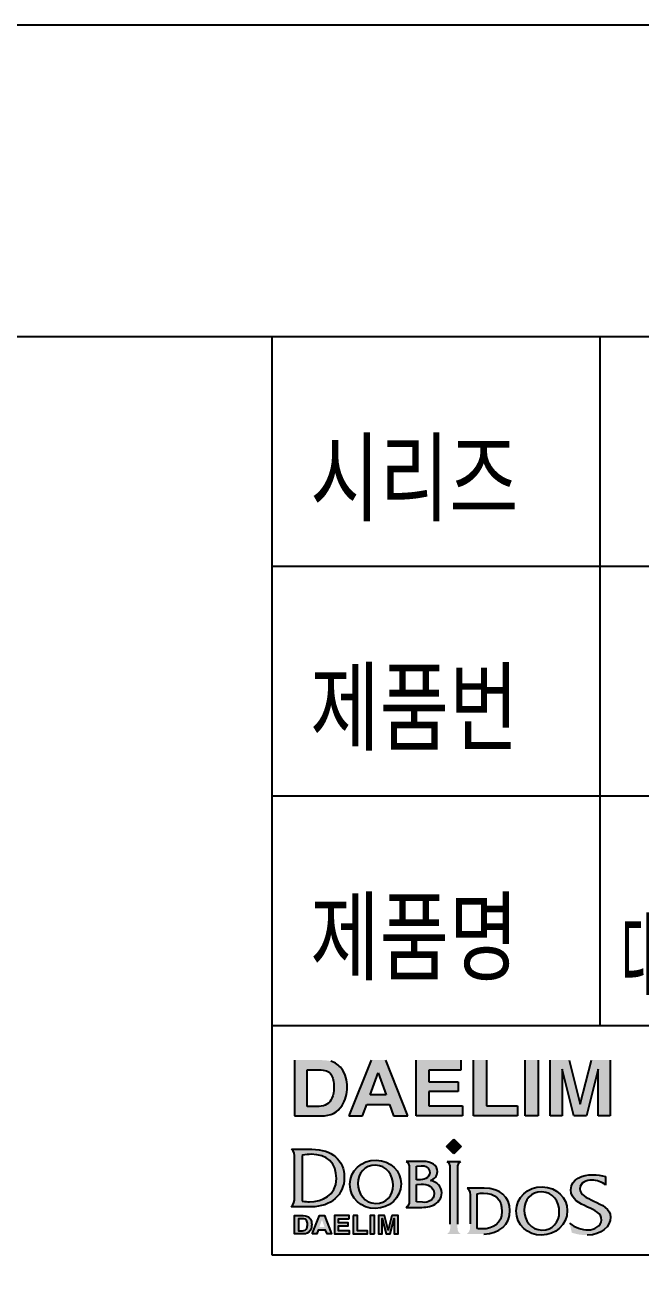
# Model space of a CAD drawing. Extents: x -4009 to -3415, y -5222 to -4802.
# Drawn here: x -3525.2 to -3487.7, y -4878.3 to -4802.1 of the extents above; entities that cross this region are included whole.
import ezdxf

# ---------------------------------------------------------------- set-up
doc = ezdxf.new("R2010")
doc.units = 0
doc.header["$LTSCALE"] = 7
doc.layers.get('0').update_dxf_attribs({"color": 2, "linetype": 'CONTINUOUS'})
doc.layers.add('D', color=2, linetype='CONTINUOUS')
doc.layers.add('TXT', color=4, linetype='CONTINUOUS')
doc.styles.add('GHS', font='ROMANS.shx', dxfattribs={"bigfont": 'GHS.shx'})

msp = doc.modelspace()

# ---------------------------------------------------------------- hatches: boundary and pattern name
at = {"layer": 'D'}
h = msp.add_hatch(color=256, dxfattribs=at)
h.dxf.hatch_style = 2
edge = h.paths.add_edge_path()
edge.add_spline(control_points=[(-3507.16761, -4865.17439), (-3507.16761, -4865.17439), (-3508.80232, -4865.17439), (-3508.80232, -4865.17439), (-3508.80232, -4865.17439), (-3508.80232, -4868.57954), (-3508.80232, -4868.57954), (-3508.80232, -4868.57954), (-3507.16761, -4868.57954), (-3507.16761, -4868.57954), (-3506.59425, -4868.57954), (-3506.16852, -4868.36694), (-3505.89462, -4867.94367), (-3505.69314, -4867.62978), (-3505.59049, -4867.24602), (-3505.59049, -4866.79283), (-3505.59049, -4866.61469), (-3505.61485, -4866.42678), (-3505.66267, -4866.22984), (-3505.71037, -4866.03317), (-3505.80157, -4865.84952), (-3505.93271, -4865.68002), (-3506.09803, -4865.47057), (-3506.31365, -4865.32646), (-3506.57896, -4865.24714), (-3506.737, -4865.20225), (-3506.93182, -4865.17755), (-3507.16761, -4865.17439)], knot_values=[0, 0, 0, 0, 1, 1, 1, 2, 2, 2, 3, 3, 3, 4, 4, 4, 5, 5, 5, 6, 6, 6, 7, 7, 7, 8, 8, 8, 9, 9, 9, 9], degree=3, periodic=0)
edge = h.paths.add_edge_path()
edge.add_spline(control_points=[(-3507.30108, -4865.76003), (-3506.93813, -4865.76003), (-3506.69589, -4865.85268), (-3506.57532, -4866.03919), (-3506.45563, -4866.22421), (-3506.39367, -4866.49294), (-3506.39367, -4866.8406), (-3506.39367, -4867.09396), (-3506.43387, -4867.31136), (-3506.51459, -4867.49486), (-3506.66302, -4867.82605), (-3506.92503, -4867.99377), (-3507.30108, -4867.99377), (-3507.30108, -4867.99377), (-3508.03414, -4867.99377), (-3508.03414, -4867.99377), (-3508.03414, -4867.99377), (-3508.03414, -4865.76003), (-3508.03414, -4865.76003), (-3508.03414, -4865.76003), (-3507.30108, -4865.76003), (-3507.30108, -4865.76003)], knot_values=[0, 0, 0, 0, 1, 1, 1, 2, 2, 2, 3, 3, 3, 4, 4, 4, 5, 5, 5, 6, 6, 6, 7, 7, 7, 7], degree=3, periodic=0)
h = msp.add_hatch(color=256, dxfattribs=at)
h.dxf.hatch_style = 2
edge = h.paths.add_edge_path()
edge.add_spline(control_points=[(-3505.48542, -4868.57954), (-3505.48542, -4868.57954), (-3504.65506, -4868.57954), (-3504.65506, -4868.57954), (-3504.65506, -4868.57954), (-3504.39669, -4867.87628), (-3504.39669, -4867.87628), (-3504.39669, -4867.87628), (-3503.00608, -4867.87628), (-3503.00608, -4867.87628), (-3503.00608, -4867.87628), (-3502.75623, -4868.57954), (-3502.75623, -4868.57954), (-3502.75623, -4868.57954), (-3501.8956, -4868.57954), (-3501.8956, -4868.57954), (-3501.8956, -4868.57954), (-3503.23295, -4865.17439), (-3503.23295, -4865.17439), (-3503.23295, -4865.17439), (-3504.13269, -4865.17439), (-3504.13269, -4865.17439), (-3504.13269, -4865.17439), (-3505.48542, -4868.57954), (-3505.48542, -4868.57954)], knot_values=[0, 0, 0, 0, 1, 1, 1, 2, 2, 2, 3, 3, 3, 4, 4, 4, 5, 5, 5, 6, 6, 6, 7, 7, 7, 8, 8, 8, 8], degree=3, periodic=0)
edge = h.paths.add_edge_path()
edge.add_spline(control_points=[(-3503.6913, -4865.95287), (-3503.6913, -4865.95287), (-3503.21471, -4867.29187), (-3503.21471, -4867.29187), (-3503.21471, -4867.29187), (-3504.18354, -4867.29187), (-3504.18354, -4867.29187), (-3504.18354, -4867.29187), (-3503.6913, -4865.95287), (-3503.6913, -4865.95287)], knot_values=[0, 0, 0, 0, 1, 1, 1, 2, 2, 2, 3, 3, 3, 3], degree=3, periodic=0)
h = msp.add_hatch(color=256, dxfattribs=at)
h.dxf.hatch_style = 2
edge = h.paths.add_edge_path()
edge.add_spline(control_points=[(-3498.65336, -4865.77774), (-3498.65336, -4865.77774), (-3500.60888, -4865.77774), (-3500.60888, -4865.77774), (-3500.60888, -4865.77774), (-3500.60888, -4866.49748), (-3500.60888, -4866.49748), (-3500.60888, -4866.49748), (-3498.81745, -4866.49748), (-3498.81745, -4866.49748), (-3498.81745, -4866.49748), (-3498.81745, -4867.08215), (-3498.81745, -4867.08215), (-3498.81745, -4867.08215), (-3500.60888, -4867.08215), (-3500.60888, -4867.08215), (-3500.60888, -4867.08215), (-3500.60888, -4867.96906), (-3500.60888, -4867.96906), (-3500.60888, -4867.96906), (-3498.55522, -4867.96906), (-3498.55522, -4867.96906), (-3498.55522, -4867.96906), (-3498.55522, -4868.57954), (-3498.55522, -4868.57954), (-3498.55522, -4868.57954), (-3501.38353, -4868.57954), (-3501.38353, -4868.57954), (-3501.38353, -4868.57954), (-3501.38353, -4865.17439), (-3501.38353, -4865.17439), (-3501.38353, -4865.17439), (-3498.65336, -4865.17439), (-3498.65336, -4865.17439), (-3498.65336, -4865.17439), (-3498.65336, -4865.77774), (-3498.65336, -4865.77774)], knot_values=[0, 0, 0, 0, 1, 1, 1, 2, 2, 2, 3, 3, 3, 4, 4, 4, 5, 5, 5, 6, 6, 6, 7, 7, 7, 8, 8, 8, 9, 9, 9, 10, 10, 10, 11, 11, 11, 12, 12, 12, 12], degree=3, periodic=0)
h = msp.add_hatch(color=256, dxfattribs=at)
h.dxf.hatch_style = 2
edge = h.paths.add_edge_path()
edge.add_spline(control_points=[(-3497.88724, -4865.17439), (-3497.88724, -4865.17439), (-3497.09813, -4865.17439), (-3497.09813, -4865.17439), (-3497.09813, -4865.17439), (-3497.09813, -4867.96906), (-3497.09813, -4867.96906), (-3497.09813, -4867.96906), (-3495.21006, -4867.96906), (-3495.21006, -4867.96906), (-3495.21006, -4867.96906), (-3495.21006, -4868.57954), (-3495.21006, -4868.57954), (-3495.21006, -4868.57954), (-3497.88724, -4868.57954), (-3497.88724, -4868.57954), (-3497.88724, -4868.57954), (-3497.88724, -4865.17439), (-3497.88724, -4865.17439)], knot_values=[0, 0, 0, 0, 1, 1, 1, 2, 2, 2, 3, 3, 3, 4, 4, 4, 5, 5, 5, 6, 6, 6, 6], degree=3, periodic=0)
h = msp.add_hatch(color=256, dxfattribs=at)
h.dxf.hatch_style = 2
edge = h.paths.add_edge_path()
edge.add_spline(control_points=[(-3493.94688, -4868.57954), (-3493.94688, -4868.57954), (-3494.73696, -4868.57954), (-3494.73696, -4868.57954), (-3494.73696, -4868.57954), (-3494.73696, -4865.17439), (-3494.73696, -4865.17439), (-3494.73696, -4865.17439), (-3493.94688, -4865.17439), (-3493.94688, -4865.17439), (-3493.94688, -4865.17439), (-3493.94688, -4868.57954), (-3493.94688, -4868.57954)], knot_values=[0, 0, 0, 0, 1, 1, 1, 2, 2, 2, 3, 3, 3, 4, 4, 4, 4], degree=3, periodic=0)
h = msp.add_hatch(color=256, dxfattribs=at)
h.dxf.hatch_style = 2
edge = h.paths.add_edge_path()
edge.add_spline(control_points=[(-3490.68214, -4865.17439), (-3490.68214, -4865.17439), (-3489.54448, -4865.17439), (-3489.54448, -4865.17439), (-3489.54448, -4865.17439), (-3489.54448, -4868.57954), (-3489.54448, -4868.57954), (-3489.54448, -4868.57954), (-3490.27808, -4868.57954), (-3490.27808, -4868.57954), (-3490.27808, -4868.57954), (-3490.27808, -4866.27678), (-3490.27808, -4866.27678), (-3490.27808, -4866.21007), (-3490.27684, -4866.11701), (-3490.27684, -4865.99803), (-3490.27355, -4865.87875), (-3490.27251, -4865.7861), (-3490.27251, -4865.72174), (-3490.27251, -4865.72174), (-3490.99513, -4868.57954), (-3490.99513, -4868.57954), (-3490.99513, -4868.57954), (-3491.76511, -4868.57954), (-3491.76511, -4868.57954), (-3491.76511, -4868.57954), (-3492.48037, -4865.72174), (-3492.48037, -4865.72174), (-3492.48037, -4865.7861), (-3492.48037, -4865.87875), (-3492.47728, -4865.99803), (-3492.47619, -4866.11701), (-3492.47619, -4866.21007), (-3492.47619, -4866.27678), (-3492.47619, -4866.27678), (-3492.47619, -4868.57954), (-3492.47619, -4868.57954), (-3492.47619, -4868.57954), (-3493.21047, -4868.57954), (-3493.21047, -4868.57954), (-3493.21047, -4868.57954), (-3493.21047, -4865.17439), (-3493.21047, -4865.17439), (-3493.21047, -4865.17439), (-3492.05915, -4865.17439), (-3492.05915, -4865.17439), (-3492.05915, -4865.17439), (-3491.36976, -4867.85075), (-3491.36976, -4867.85075), (-3491.36976, -4867.85075), (-3490.68214, -4865.17439), (-3490.68214, -4865.17439)], knot_values=[0, 0, 0, 0, 1, 1, 1, 2, 2, 2, 3, 3, 3, 4, 4, 4, 5, 5, 5, 6, 6, 6, 7, 7, 7, 8, 8, 8, 9, 9, 9, 10, 10, 10, 11, 11, 11, 12, 12, 12, 13, 13, 13, 14, 14, 14, 15, 15, 15, 16, 16, 16, 17, 17, 17, 17], degree=3, periodic=0)
h = msp.add_hatch(color=256, dxfattribs=at)
h.dxf.hatch_style = 2
h.paths.add_polyline_path([(-3498.63353, -4870.43233), (-3499.08138, -4870.87978), (-3499.52879, -4870.43224), (-3499.08138, -4869.98471)])
h = msp.add_hatch(color=256, dxfattribs=at)
h.dxf.hatch_style = 2
edge = h.paths.add_edge_path()
edge.add_spline(control_points=[(-3508.29917, -4870.97737), (-3508.29917, -4870.97737), (-3508.32321, -4870.98281), (-3508.32321, -4870.98281), (-3508.32321, -4870.98281), (-3508.32321, -4873.76841), (-3508.32321, -4873.76841), (-3508.32321, -4873.76841), (-3508.29832, -4873.77346), (-3508.29832, -4873.77346), (-3508.16735, -4873.79992), (-3508.02958, -4873.81257), (-3507.87727, -4873.81257), (-3507.12375, -4873.81257), (-3506.24367, -4873.44196), (-3506.24367, -4872.39731), (-3506.24367, -4871.44201), (-3506.78956, -4870.91583), (-3507.78065, -4870.91583), (-3507.94655, -4870.91583), (-3508.1161, -4870.93591), (-3508.29917, -4870.97737)], knot_values=[0, 0, 0, 0, 1, 1, 1, 2, 2, 2, 3, 3, 3, 4, 4, 4, 5, 5, 5, 6, 6, 6, 7, 7, 7, 7], degree=3, periodic=0)
edge = h.paths.add_edge_path()
edge.add_spline(control_points=[(-3507.73991, -4870.60744), (-3506.51907, -4870.60744), (-3505.76068, -4871.26803), (-3505.76068, -4872.33168), (-3505.76068, -4873.38525), (-3506.58571, -4874.12097), (-3507.76714, -4874.12097), (-3507.76714, -4874.12097), (-3508.88812, -4874.12097), (-3509.00538, -4874.12097), (-3508.8213, -4873.9685), (-3508.80041, -4873.77242), (-3508.80041, -4873.54789), (-3508.80041, -4873.51948), (-3508.80068, -4873.49094), (-3508.80097, -4873.46195), (-3508.80097, -4873.46195), (-3508.80164, -4873.36895), (-3508.80164, -4873.36895), (-3508.80164, -4873.36895), (-3508.80164, -4871.32169), (-3508.80164, -4871.32169), (-3508.80164, -4871.32169), (-3508.80086, -4871.24021), (-3508.80086, -4871.24021), (-3508.80041, -4871.20951), (-3508.79989, -4871.17755), (-3508.79989, -4871.145), (-3508.79989, -4870.94253), (-3508.81911, -4870.713), (-3508.97428, -4870.60744), (-3508.80889, -4870.60744), (-3507.73991, -4870.60744), (-3507.73991, -4870.60744)], knot_values=[0, 0, 0, 0, 1, 1, 1, 2, 2, 2, 3, 3, 3, 4, 4, 4, 5, 5, 5, 6, 6, 6, 7, 7, 7, 8, 8, 8, 9, 9, 9, 10, 10, 10, 11, 11, 11, 11], degree=3, periodic=0)
h = msp.add_hatch(color=256, dxfattribs=at)
h.dxf.hatch_style = 2
edge = h.paths.add_edge_path()
edge.add_spline(control_points=[(-3503.82462, -4871.27969), (-3504.71772, -4871.25821), (-3505.41972, -4871.93469), (-3505.41972, -4872.74289), (-3505.41972, -4873.615), (-3504.70928, -4874.21901), (-3503.86696, -4874.21901), (-3503.02059, -4874.21901), (-3502.3016, -4873.58934), (-3502.3016, -4872.72169), (-3502.3016, -4871.95594), (-3502.93117, -4871.27523), (-3503.82462, -4871.27969)], knot_values=[0, 0, 0, 0, 1, 1, 1, 2, 2, 2, 3, 3, 3, 4, 4, 4, 4], degree=3, periodic=0)
edge = h.paths.add_edge_path()
edge.add_spline(control_points=[(-3503.85411, -4871.58579), (-3503.18226, -4871.58579), (-3502.78661, -4872.18583), (-3502.78661, -4872.80681), (-3502.78661, -4873.44062), (-3503.19914, -4873.91269), (-3503.84574, -4873.91269), (-3504.51364, -4873.91269), (-3504.9348, -4873.30013), (-3504.9348, -4872.70467), (-3504.9348, -4872.06222), (-3504.51364, -4871.58579), (-3503.85411, -4871.58579)], knot_values=[0, 0, 0, 0, 1, 1, 1, 2, 2, 2, 3, 3, 3, 4, 4, 4, 4], degree=3, periodic=0)
h = msp.add_hatch(color=256, dxfattribs=at)
h.dxf.hatch_style = 2
edge = h.paths.add_edge_path()
edge.add_spline(control_points=[(-3501.36408, -4872.47915), (-3501.36408, -4872.47915), (-3501.36408, -4871.64539), (-3501.36408, -4871.64539), (-3501.36408, -4871.64539), (-3501.07909, -4871.61559), (-3501.07909, -4871.61559), (-3500.82366, -4871.59015), (-3500.55168, -4871.74329), (-3500.55168, -4872.03665), (-3500.55168, -4872.38565), (-3500.94719, -4872.47915), (-3501.22363, -4872.47915), (-3501.22363, -4872.47915), (-3501.36408, -4872.47915), (-3501.36408, -4872.47915)], knot_values=[0, 0, 0, 0, 1, 1, 1, 2, 2, 2, 3, 3, 3, 4, 4, 4, 5, 5, 5, 5], degree=3, periodic=0)
edge = h.paths.add_edge_path()
edge.add_spline(control_points=[(-3501.79791, -4873.55108), (-3501.79791, -4873.74662), (-3501.77234, -4874.05718), (-3501.9851, -4874.13807), (-3501.9851, -4874.13807), (-3501.9851, -4874.15086), (-3501.9851, -4874.15086), (-3501.9851, -4874.15086), (-3501.28323, -4874.15086), (-3501.28323, -4874.15086), (-3500.96428, -4874.15086), (-3500.62813, -4874.16355), (-3500.33036, -4874.01892), (-3500.04537, -4873.88311), (-3499.81994, -4873.60213), (-3499.81994, -4873.27465), (-3499.81994, -4872.85763), (-3500.13063, -4872.60253), (-3500.51332, -4872.52173), (-3500.2709, -4872.41559), (-3500.08782, -4872.25371), (-3500.08782, -4871.96859), (-3500.08782, -4871.59015), (-3500.41544, -4871.35194), (-3500.97711, -4871.35194), (-3500.97711, -4871.35194), (-3501.9851, -4871.35194), (-3501.9851, -4871.35194), (-3501.9851, -4871.35194), (-3501.9851, -4871.36449), (-3501.9851, -4871.36449), (-3501.76802, -4871.44552), (-3501.79791, -4871.75608), (-3501.79791, -4871.94739), (-3501.79791, -4871.94739), (-3501.79791, -4873.55108), (-3501.79791, -4873.55108)], knot_values=[0, 0, 0, 0, 1, 1, 1, 2, 2, 2, 3, 3, 3, 4, 4, 4, 5, 5, 5, 6, 6, 6, 7, 7, 7, 8, 8, 8, 9, 9, 9, 10, 10, 10, 11, 11, 11, 12, 12, 12, 12], degree=3, periodic=0)
edge = h.paths.add_edge_path()
edge.add_spline(control_points=[(-3501.36408, -4873.81054), (-3501.36408, -4873.81054), (-3501.36408, -4872.75981), (-3501.36408, -4872.75981), (-3501.36408, -4872.75981), (-3501.0663, -4872.74289), (-3501.0663, -4872.74289), (-3500.69178, -4872.72169), (-3500.29212, -4872.90017), (-3500.29212, -4873.31291), (-3500.29212, -4873.71682), (-3500.64519, -4873.87879), (-3500.99383, -4873.84453), (-3500.99383, -4873.84453), (-3501.36408, -4873.81054), (-3501.36408, -4873.81054)], knot_values=[0, 0, 0, 0, 1, 1, 1, 2, 2, 2, 3, 3, 3, 4, 4, 4, 5, 5, 5, 5], degree=3, periodic=0)
h = msp.add_hatch(color=256, dxfattribs=at)
h.dxf.hatch_style = 2
edge = h.paths.add_edge_path()
edge.add_spline(control_points=[(-3499.2984, -4871.95162), (-3499.2984, -4871.75608), (-3499.26833, -4871.44552), (-3499.48541, -4871.36449), (-3499.48541, -4871.36449), (-3499.48541, -4871.35194), (-3499.48541, -4871.35194), (-3499.48541, -4871.35194), (-3498.67733, -4871.35194), (-3498.67733, -4871.35194), (-3498.67733, -4871.35194), (-3498.67733, -4871.36449), (-3498.67733, -4871.36449), (-3498.88985, -4871.44552), (-3498.8645, -4871.76031), (-3498.8645, -4871.95162), (-3498.8645, -4871.95162), (-3498.8645, -4875.17926), (-3498.8645, -4875.17926), (-3498.8645, -4875.37089), (-3498.88985, -4875.68122), (-3498.67733, -4875.76202), (-3498.67733, -4875.76202), (-3498.67733, -4875.7748), (-3498.67733, -4875.7748), (-3498.67733, -4875.7748), (-3499.48541, -4875.7748), (-3499.48541, -4875.7748), (-3499.48541, -4875.7748), (-3499.48541, -4875.76202), (-3499.48541, -4875.76202), (-3499.27297, -4875.68541), (-3499.2984, -4875.37089), (-3499.2984, -4875.17926), (-3499.2984, -4875.17926), (-3499.2984, -4871.95162), (-3499.2984, -4871.95162)], knot_values=[0, 0, 0, 0, 1, 1, 1, 2, 2, 2, 3, 3, 3, 4, 4, 4, 5, 5, 5, 6, 6, 6, 7, 7, 7, 8, 8, 8, 9, 9, 9, 10, 10, 10, 11, 11, 11, 12, 12, 12, 12], degree=3, periodic=0)
h = msp.add_hatch(color=256, dxfattribs=at)
h.dxf.hatch_style = 2
edge = h.paths.add_edge_path()
edge.add_spline(control_points=[(-3490.94652, -4875.84683), (-3491.28764, -4875.84683), (-3491.60531, -4875.79385), (-3491.89052, -4875.6909), (-3491.89772, -4875.66087), (-3491.99153, -4875.25583), (-3492.02232, -4875.12263), (-3491.69889, -4875.37328), (-3491.28183, -4875.52223), (-3490.88692, -4875.52223), (-3490.54737, -4875.52223), (-3490.07702, -4875.31426), (-3490.07702, -4874.92403), (-3490.07702, -4874.51142), (-3490.48849, -4874.32732), (-3490.92379, -4874.13272), (-3491.42574, -4873.90814), (-3491.94517, -4873.67586), (-3491.94517, -4873.0778), (-3491.94517, -4872.40483), (-3491.22912, -4872.16593), (-3490.6153, -4872.16593), (-3490.34399, -4872.16593), (-3490.08354, -4872.2042), (-3489.83961, -4872.2778), (-3489.83961, -4872.31867), (-3489.83961, -4872.68072), (-3489.83961, -4872.79074), (-3490.05041, -4872.6073), (-3490.36281, -4872.49054), (-3490.6591, -4872.49054), (-3490.99743, -4872.49054), (-3491.39252, -4872.62855), (-3491.39252, -4873.01797), (-3491.39252, -4873.38354), (-3490.9805, -4873.57174), (-3490.54404, -4873.77125), (-3490.04276, -4874.00024), (-3489.5246, -4874.23706), (-3489.5246, -4874.75581), (-3489.5246, -4875.28037), (-3490.06833, -4875.84683), (-3490.94652, -4875.84683)], knot_values=[0, 0, 0, 0, 1, 1, 1, 2, 2, 2, 3, 3, 3, 4, 4, 4, 5, 5, 5, 6, 6, 6, 7, 7, 7, 8, 8, 8, 9, 9, 9, 10, 10, 10, 11, 11, 11, 12, 12, 12, 13, 13, 13, 14, 14, 14, 14], degree=3, periodic=0)
h = msp.add_hatch(color=256, dxfattribs=at)
h.dxf.hatch_style = 2
edge = h.paths.add_edge_path()
edge.add_spline(control_points=[(-3498.09273, -4875.1645), (-3498.09273, -4875.41536), (-3498.06729, -4875.61959), (-3498.27994, -4875.76418), (-3498.27994, -4875.76418), (-3498.27994, -4875.77674), (-3498.27994, -4875.77674), (-3498.27994, -4875.77674), (-3497.25897, -4875.77674), (-3497.25897, -4875.77674), (-3496.30628, -4875.77674), (-3495.66369, -4875.18997), (-3495.66369, -4874.35198), (-3495.66369, -4873.50557), (-3496.26819, -4872.97805), (-3497.23786, -4872.97805), (-3497.23786, -4872.97805), (-3498.27994, -4872.97805), (-3498.27994, -4872.97805), (-3498.27994, -4872.97805), (-3498.27994, -4872.99069), (-3498.27994, -4872.99069), (-3498.06329, -4873.05448), (-3498.09273, -4873.36517), (-3498.09273, -4873.56067), (-3498.09273, -4873.56067), (-3498.09273, -4875.1645), (-3498.09273, -4875.1645)], knot_values=[0, 0, 0, 0, 1, 1, 1, 2, 2, 2, 3, 3, 3, 4, 4, 4, 5, 5, 5, 6, 6, 6, 7, 7, 7, 8, 8, 8, 9, 9, 9, 9], degree=3, periodic=0)
edge = h.paths.add_edge_path()
edge.add_spline(control_points=[(-3497.65879, -4873.33092), (-3497.53144, -4873.30148), (-3497.4036, -4873.28437), (-3497.27621, -4873.28437), (-3496.56583, -4873.28437), (-3496.149, -4873.65862), (-3496.149, -4874.40299), (-3496.149, -4875.13893), (-3496.71465, -4875.47051), (-3497.34846, -4875.47051), (-3497.45496, -4875.47051), (-3497.55701, -4875.46195), (-3497.65879, -4875.44093), (-3497.65879, -4875.44093), (-3497.65879, -4873.33092), (-3497.65879, -4873.33092)], knot_values=[0, 0, 0, 0, 1, 1, 1, 2, 2, 2, 3, 3, 3, 4, 4, 4, 5, 5, 5, 5], degree=3, periodic=0)
h = msp.add_hatch(color=256, dxfattribs=at)
h.dxf.hatch_style = 2
edge = h.paths.add_edge_path()
edge.add_spline(control_points=[(-3493.6885, -4872.90557), (-3494.58149, -4872.88433), (-3495.28354, -4873.56067), (-3495.28354, -4874.369), (-3495.28354, -4875.24098), (-3494.57326, -4875.84512), (-3493.73094, -4875.84512), (-3492.88431, -4875.84512), (-3492.16547, -4875.21532), (-3492.16547, -4874.34766), (-3492.16547, -4873.58205), (-3492.79482, -4872.90134), (-3493.6885, -4872.90557)], knot_values=[0, 0, 0, 0, 1, 1, 1, 2, 2, 2, 3, 3, 3, 4, 4, 4, 4], degree=3, periodic=0)
edge = h.paths.add_edge_path()
edge.add_spline(control_points=[(-3493.71816, -4873.21199), (-3493.04613, -4873.21199), (-3492.65019, -4873.81181), (-3492.65019, -4874.43279), (-3492.65019, -4875.06673), (-3493.06279, -4875.53866), (-3493.70974, -4875.53866), (-3494.37731, -4875.53866), (-3494.79856, -4874.92597), (-3494.79856, -4874.33064), (-3494.79856, -4873.68829), (-3494.37731, -4873.21199), (-3493.71816, -4873.21199)], knot_values=[0, 0, 0, 0, 1, 1, 1, 2, 2, 2, 3, 3, 3, 4, 4, 4, 4], degree=3, periodic=0)
h = msp.add_hatch(color=256, dxfattribs=at)
h.dxf.hatch_style = 2
edge = h.paths.add_edge_path()
edge.add_spline(control_points=[(-3508.26345, -4874.65799), (-3508.26345, -4874.65799), (-3508.7996, -4874.65799), (-3508.7996, -4874.65799), (-3508.7996, -4874.65799), (-3508.7996, -4875.7748), (-3508.7996, -4875.7748), (-3508.7996, -4875.7748), (-3508.26345, -4875.7748), (-3508.26345, -4875.7748), (-3508.0754, -4875.7748), (-3507.93577, -4875.70508), (-3507.84594, -4875.56625), (-3507.77986, -4875.4633), (-3507.74619, -4875.33744), (-3507.74619, -4875.1888), (-3507.74619, -4875.13038), (-3507.75418, -4875.06875), (-3507.76986, -4875.00416), (-3507.78551, -4874.93965), (-3507.81542, -4874.87942), (-3507.85843, -4874.82383), (-3507.91265, -4874.75513), (-3507.98337, -4874.70787), (-3508.07038, -4874.68185), (-3508.12222, -4874.66713), (-3508.18612, -4874.65903), (-3508.26345, -4874.65799)], knot_values=[0, 0, 0, 0, 1, 1, 1, 2, 2, 2, 3, 3, 3, 4, 4, 4, 5, 5, 5, 6, 6, 6, 7, 7, 7, 8, 8, 8, 9, 9, 9, 9], degree=3, periodic=0)
edge = h.paths.add_edge_path()
edge.add_spline(control_points=[(-3508.30723, -4874.85007), (-3508.18819, -4874.85007), (-3508.10874, -4874.88046), (-3508.06919, -4874.94163), (-3508.02994, -4875.00231), (-3508.00961, -4875.09045), (-3508.00961, -4875.20447), (-3508.00961, -4875.28757), (-3508.0228, -4875.35887), (-3508.04927, -4875.41905), (-3508.09795, -4875.52768), (-3508.18389, -4875.58269), (-3508.30723, -4875.58269), (-3508.30723, -4875.58269), (-3508.54765, -4875.58269), (-3508.54765, -4875.58269), (-3508.54765, -4875.58269), (-3508.54765, -4874.85007), (-3508.54765, -4874.85007), (-3508.54765, -4874.85007), (-3508.30723, -4874.85007), (-3508.30723, -4874.85007)], knot_values=[0, 0, 0, 0, 1, 1, 1, 2, 2, 2, 3, 3, 3, 4, 4, 4, 5, 5, 5, 6, 6, 6, 7, 7, 7, 7], degree=3, periodic=0)
h = msp.add_hatch(color=256, dxfattribs=at)
h.dxf.hatch_style = 2
edge = h.paths.add_edge_path()
edge.add_spline(control_points=[(-3507.71173, -4875.7748), (-3507.71173, -4875.7748), (-3507.43939, -4875.7748), (-3507.43939, -4875.7748), (-3507.43939, -4875.7748), (-3507.35465, -4875.54415), (-3507.35465, -4875.54415), (-3507.35465, -4875.54415), (-3506.89856, -4875.54415), (-3506.89856, -4875.54415), (-3506.89856, -4875.54415), (-3506.81661, -4875.7748), (-3506.81661, -4875.7748), (-3506.81661, -4875.7748), (-3506.53435, -4875.7748), (-3506.53435, -4875.7748), (-3506.53435, -4875.7748), (-3506.97297, -4874.65799), (-3506.97297, -4874.65799), (-3506.97297, -4874.65799), (-3507.26806, -4874.65799), (-3507.26806, -4874.65799), (-3507.26806, -4874.65799), (-3507.71173, -4875.7748), (-3507.71173, -4875.7748)], knot_values=[0, 0, 0, 0, 1, 1, 1, 2, 2, 2, 3, 3, 3, 4, 4, 4, 5, 5, 5, 6, 6, 6, 7, 7, 7, 8, 8, 8, 8], degree=3, periodic=0)
edge = h.paths.add_edge_path()
edge.add_spline(control_points=[(-3507.1233, -4874.91332), (-3507.1233, -4874.91332), (-3506.96699, -4875.35248), (-3506.96699, -4875.35248), (-3506.96699, -4875.35248), (-3507.28474, -4875.35248), (-3507.28474, -4875.35248), (-3507.28474, -4875.35248), (-3507.1233, -4874.91332), (-3507.1233, -4874.91332)], knot_values=[0, 0, 0, 0, 1, 1, 1, 2, 2, 2, 3, 3, 3, 3], degree=3, periodic=0)
h = msp.add_hatch(color=256, dxfattribs=at)
h.dxf.hatch_style = 2
edge = h.paths.add_edge_path()
edge.add_spline(control_points=[(-3505.47097, -4874.85588), (-3505.47097, -4874.85588), (-3506.11233, -4874.85588), (-3506.11233, -4874.85588), (-3506.11233, -4874.85588), (-3506.11233, -4875.09193), (-3506.11233, -4875.09193), (-3506.11233, -4875.09193), (-3505.52478, -4875.09193), (-3505.52478, -4875.09193), (-3505.52478, -4875.09193), (-3505.52478, -4875.28369), (-3505.52478, -4875.28369), (-3505.52478, -4875.28369), (-3506.11233, -4875.28369), (-3506.11233, -4875.28369), (-3506.11233, -4875.28369), (-3506.11233, -4875.57458), (-3506.11233, -4875.57458), (-3506.11233, -4875.57458), (-3505.43878, -4875.57458), (-3505.43878, -4875.57458), (-3505.43878, -4875.57458), (-3505.43878, -4875.7748), (-3505.43878, -4875.7748), (-3505.43878, -4875.7748), (-3506.3664, -4875.7748), (-3506.3664, -4875.7748), (-3506.3664, -4875.7748), (-3506.3664, -4874.65799), (-3506.3664, -4874.65799), (-3506.3664, -4874.65799), (-3505.47097, -4874.65799), (-3505.47097, -4874.65799), (-3505.47097, -4874.65799), (-3505.47097, -4874.85588), (-3505.47097, -4874.85588)], knot_values=[0, 0, 0, 0, 1, 1, 1, 2, 2, 2, 3, 3, 3, 4, 4, 4, 5, 5, 5, 6, 6, 6, 7, 7, 7, 8, 8, 8, 9, 9, 9, 10, 10, 10, 11, 11, 11, 12, 12, 12, 12], degree=3, periodic=0)
h = msp.add_hatch(color=256, dxfattribs=at)
h.dxf.hatch_style = 2
edge = h.paths.add_edge_path()
edge.add_spline(control_points=[(-3505.21969, -4874.65799), (-3505.21969, -4874.65799), (-3504.96088, -4874.65799), (-3504.96088, -4874.65799), (-3504.96088, -4874.65799), (-3504.96088, -4875.57458), (-3504.96088, -4875.57458), (-3504.96088, -4875.57458), (-3504.34164, -4875.57458), (-3504.34164, -4875.57458), (-3504.34164, -4875.57458), (-3504.34164, -4875.7748), (-3504.34164, -4875.7748), (-3504.34164, -4875.7748), (-3505.21969, -4875.7748), (-3505.21969, -4875.7748), (-3505.21969, -4875.7748), (-3505.21969, -4874.65799), (-3505.21969, -4874.65799)], knot_values=[0, 0, 0, 0, 1, 1, 1, 2, 2, 2, 3, 3, 3, 4, 4, 4, 5, 5, 5, 6, 6, 6, 6], degree=3, periodic=0)
h = msp.add_hatch(color=256, dxfattribs=at)
h.dxf.hatch_style = 2
edge = h.paths.add_edge_path()
edge.add_spline(control_points=[(-3503.92735, -4875.7748), (-3503.92735, -4875.7748), (-3504.18648, -4875.7748), (-3504.18648, -4875.7748), (-3504.18648, -4875.7748), (-3504.18648, -4874.65799), (-3504.18648, -4874.65799), (-3504.18648, -4874.65799), (-3503.92735, -4874.65799), (-3503.92735, -4874.65799), (-3503.92735, -4874.65799), (-3503.92735, -4875.7748), (-3503.92735, -4875.7748)], knot_values=[0, 0, 0, 0, 1, 1, 1, 2, 2, 2, 3, 3, 3, 4, 4, 4, 4], degree=3, periodic=0)
h = msp.add_hatch(color=256, dxfattribs=at)
h.dxf.hatch_style = 2
edge = h.paths.add_edge_path()
edge.add_spline(control_points=[(-3502.85658, -4874.65799), (-3502.85658, -4874.65799), (-3502.48346, -4874.65799), (-3502.48346, -4874.65799), (-3502.48346, -4874.65799), (-3502.48346, -4875.7748), (-3502.48346, -4875.7748), (-3502.48346, -4875.7748), (-3502.72406, -4875.7748), (-3502.72406, -4875.7748), (-3502.72406, -4875.7748), (-3502.72406, -4875.01955), (-3502.72406, -4875.01955), (-3502.72406, -4874.99767), (-3502.72365, -4874.96715), (-3502.72365, -4874.92813), (-3502.72258, -4874.88901), (-3502.72224, -4874.85862), (-3502.72224, -4874.83751), (-3502.72224, -4874.83751), (-3502.95924, -4875.7748), (-3502.95924, -4875.7748), (-3502.95924, -4875.7748), (-3503.21177, -4875.7748), (-3503.21177, -4875.7748), (-3503.21177, -4875.7748), (-3503.44636, -4874.83751), (-3503.44636, -4874.83751), (-3503.44636, -4874.85862), (-3503.44636, -4874.88901), (-3503.44535, -4874.92813), (-3503.44499, -4874.96715), (-3503.44499, -4874.99767), (-3503.44499, -4875.01955), (-3503.44499, -4875.01955), (-3503.44499, -4875.7748), (-3503.44499, -4875.7748), (-3503.44499, -4875.7748), (-3503.68582, -4875.7748), (-3503.68582, -4875.7748), (-3503.68582, -4875.7748), (-3503.68582, -4874.65799), (-3503.68582, -4874.65799), (-3503.68582, -4874.65799), (-3503.30821, -4874.65799), (-3503.30821, -4874.65799), (-3503.30821, -4874.65799), (-3503.08211, -4875.53578), (-3503.08211, -4875.53578), (-3503.08211, -4875.53578), (-3502.85658, -4874.65799), (-3502.85658, -4874.65799)], knot_values=[0, 0, 0, 0, 1, 1, 1, 2, 2, 2, 3, 3, 3, 4, 4, 4, 5, 5, 5, 6, 6, 6, 7, 7, 7, 8, 8, 8, 9, 9, 9, 10, 10, 10, 11, 11, 11, 12, 12, 12, 13, 13, 13, 14, 14, 14, 15, 15, 15, 16, 16, 16, 17, 17, 17, 17], degree=3, periodic=0)

# ---------------------------------------------------------------- linework, layer by layer
at = {"color": 7}
for p, q in [((-3510.17648, -4821.05463), (-3510.17648, -4877.05463)), ((-3490.17648, -4821.05463), (-3490.17648, -4863.05463)), ((-3510.17648, -4835.05463), (-3429.17648, -4835.05463)), ((-3510.17648, -4849.05463), (-3429.17648, -4849.05463)), ((-3510.17648, -4863.05463), (-3429.17648, -4863.05463)), ((-3510.17648, -4877.05463), (-3429.17648, -4877.05463)), ((-3509.92544, -4877.05463), (-3428.92544, -4877.05463))]:
    msp.add_line(p, q, dxfattribs=at)
at = {"linetype": 'Continuous'}
msp.add_lwpolyline([(-4009.17648, -5222.05463), (-3415.17648, -5222.05463), (-3415.17648, -4802.05463), (-4009.17648, -4802.05463)], close=True, dxfattribs=at)
at = {"layer": 'D'}
for p, q in [((-3499.52879, -4870.43224), (-3499.08138, -4869.98471)), ((-3499.08138, -4870.87978), (-3499.52879, -4870.43224)), ((-3499.08138, -4869.98471), (-3498.63353, -4870.43233)), ((-3498.63353, -4870.43233), (-3499.08138, -4870.87978))]:
    msp.add_line(p, q, dxfattribs=at)
for points in [[(-3508.80232, -4865.17439), (-3508.80232, -4865.17439), (-3508.80232, -4868.57954), (-3508.80232, -4868.57954)], [(-3504.13269, -4865.17439), (-3504.13269, -4865.17439), (-3505.48542, -4868.57954), (-3505.48542, -4868.57954)], [(-3501.8956, -4868.57954), (-3501.8956, -4868.57954), (-3503.23295, -4865.17439), (-3503.23295, -4865.17439)], [(-3501.38353, -4868.57954), (-3501.38353, -4868.57954), (-3501.38353, -4865.17439), (-3501.38353, -4865.17439)], [(-3498.65336, -4865.17439), (-3498.65336, -4865.17439), (-3498.65336, -4865.77774), (-3498.65336, -4865.77774)], [(-3497.88724, -4868.57954), (-3497.88724, -4868.57954), (-3497.88724, -4865.17439), (-3497.88724, -4865.17439)], [(-3497.09813, -4865.17439), (-3497.09813, -4865.17439), (-3497.09813, -4867.96906), (-3497.09813, -4867.96906)], [(-3494.73696, -4868.57954), (-3494.73696, -4868.57954), (-3494.73696, -4865.17439), (-3494.73696, -4865.17439)], [(-3493.94688, -4865.17439), (-3493.94688, -4865.17439), (-3493.94688, -4868.57954), (-3493.94688, -4868.57954)], [(-3493.21047, -4868.57954), (-3493.21047, -4868.57954), (-3493.21047, -4865.17439), (-3493.21047, -4865.17439)], [(-3492.05915, -4865.17439), (-3492.05915, -4865.17439), (-3491.36976, -4867.85075), (-3491.36976, -4867.85075)], [(-3491.36976, -4867.85075), (-3491.36976, -4867.85075), (-3490.68214, -4865.17439), (-3490.68214, -4865.17439)], [(-3489.54448, -4865.17439), (-3489.54448, -4865.17439), (-3489.54448, -4868.57954), (-3489.54448, -4868.57954)], [(-3508.03414, -4867.99377), (-3508.03414, -4867.99377), (-3508.03414, -4865.76003), (-3508.03414, -4865.76003)], [(-3508.03414, -4865.76003), (-3508.03414, -4865.76003), (-3507.30108, -4865.76003), (-3507.30108, -4865.76003)], [(-3507.30108, -4865.76003), (-3506.93813, -4865.76003), (-3506.69589, -4865.85268), (-3506.57532, -4866.03919)], [(-3505.93271, -4865.68002), (-3506.09803, -4865.47057), (-3506.31365, -4865.32646), (-3506.57896, -4865.24714)], [(-3505.66267, -4866.22984), (-3505.71037, -4866.03317), (-3505.80157, -4865.84952), (-3505.93271, -4865.68002)], [(-3504.18354, -4867.29187), (-3504.18354, -4867.29187), (-3503.6913, -4865.95287), (-3503.6913, -4865.95287)], [(-3503.6913, -4865.95287), (-3503.6913, -4865.95287), (-3503.21471, -4867.29187), (-3503.21471, -4867.29187)], [(-3498.65336, -4865.77774), (-3498.65336, -4865.77774), (-3500.60888, -4865.77774), (-3500.60888, -4865.77774)], [(-3500.60888, -4865.77774), (-3500.60888, -4865.77774), (-3500.60888, -4866.49748), (-3500.60888, -4866.49748)], [(-3491.76511, -4868.57954), (-3491.76511, -4868.57954), (-3492.48037, -4865.72174), (-3492.48037, -4865.72174)], [(-3492.48037, -4865.72174), (-3492.48037, -4865.7861), (-3492.48037, -4865.87875), (-3492.47728, -4865.99803)], [(-3492.47728, -4865.99803), (-3492.47619, -4866.11701), (-3492.47619, -4866.21007), (-3492.47619, -4866.27678)], [(-3490.27251, -4865.72174), (-3490.27251, -4865.72174), (-3490.99513, -4868.57954), (-3490.99513, -4868.57954)], [(-3490.27808, -4866.27678), (-3490.27808, -4866.21007), (-3490.27684, -4866.11701), (-3490.27684, -4865.99803)], [(-3490.27684, -4865.99803), (-3490.27355, -4865.87875), (-3490.27251, -4865.7861), (-3490.27251, -4865.72174)], [(-3500.60888, -4866.49748), (-3500.60888, -4866.49748), (-3498.81745, -4866.49748), (-3498.81745, -4866.49748)], [(-3498.81745, -4866.49748), (-3498.81745, -4866.49748), (-3498.81745, -4867.08215), (-3498.81745, -4867.08215)], [(-3492.47619, -4866.27678), (-3492.47619, -4866.27678), (-3492.47619, -4868.57954), (-3492.47619, -4868.57954)], [(-3490.27808, -4868.57954), (-3490.27808, -4868.57954), (-3490.27808, -4866.27678), (-3490.27808, -4866.27678)], [(-3506.51459, -4867.49486), (-3506.66302, -4867.82605), (-3506.92503, -4867.99377), (-3507.30108, -4867.99377)], [(-3503.21471, -4867.29187), (-3503.21471, -4867.29187), (-3504.18354, -4867.29187), (-3504.18354, -4867.29187)], [(-3498.81745, -4867.08215), (-3498.81745, -4867.08215), (-3500.60888, -4867.08215), (-3500.60888, -4867.08215)], [(-3500.60888, -4867.08215), (-3500.60888, -4867.08215), (-3500.60888, -4867.96906), (-3500.60888, -4867.96906)], [(-3507.30108, -4867.99377), (-3507.30108, -4867.99377), (-3508.03414, -4867.99377), (-3508.03414, -4867.99377)], [(-3507.16761, -4868.57954), (-3506.59425, -4868.57954), (-3506.16852, -4868.36694), (-3505.89462, -4867.94367)], [(-3504.65506, -4868.57954), (-3504.65506, -4868.57954), (-3504.39669, -4867.87628), (-3504.39669, -4867.87628)], [(-3504.39669, -4867.87628), (-3504.39669, -4867.87628), (-3503.00608, -4867.87628), (-3503.00608, -4867.87628)], [(-3503.00608, -4867.87628), (-3503.00608, -4867.87628), (-3502.75623, -4868.57954), (-3502.75623, -4868.57954)], [(-3500.60888, -4867.96906), (-3500.60888, -4867.96906), (-3498.55522, -4867.96906), (-3498.55522, -4867.96906)], [(-3498.55522, -4867.96906), (-3498.55522, -4867.96906), (-3498.55522, -4868.57954), (-3498.55522, -4868.57954)], [(-3497.09813, -4867.96906), (-3497.09813, -4867.96906), (-3495.21006, -4867.96906), (-3495.21006, -4867.96906)], [(-3495.21006, -4867.96906), (-3495.21006, -4867.96906), (-3495.21006, -4868.57954), (-3495.21006, -4868.57954)], [(-3508.80232, -4868.57954), (-3508.80232, -4868.57954), (-3507.16761, -4868.57954), (-3507.16761, -4868.57954)], [(-3505.48542, -4868.57954), (-3505.48542, -4868.57954), (-3504.65506, -4868.57954), (-3504.65506, -4868.57954)], [(-3502.75623, -4868.57954), (-3502.75623, -4868.57954), (-3501.8956, -4868.57954), (-3501.8956, -4868.57954)], [(-3498.55522, -4868.57954), (-3498.55522, -4868.57954), (-3501.38353, -4868.57954), (-3501.38353, -4868.57954)], [(-3495.21006, -4868.57954), (-3495.21006, -4868.57954), (-3497.88724, -4868.57954), (-3497.88724, -4868.57954)], [(-3493.94688, -4868.57954), (-3493.94688, -4868.57954), (-3494.73696, -4868.57954), (-3494.73696, -4868.57954)], [(-3492.47619, -4868.57954), (-3492.47619, -4868.57954), (-3493.21047, -4868.57954), (-3493.21047, -4868.57954)], [(-3490.99513, -4868.57954), (-3490.99513, -4868.57954), (-3491.76511, -4868.57954), (-3491.76511, -4868.57954)], [(-3489.54448, -4868.57954), (-3489.54448, -4868.57954), (-3490.27808, -4868.57954), (-3490.27808, -4868.57954)], [(-3508.97428, -4870.60744), (-3508.80889, -4870.60744), (-3507.73991, -4870.60744), (-3507.73991, -4870.60744)], [(-3508.80164, -4871.32169), (-3508.80164, -4871.32169), (-3508.80086, -4871.24021), (-3508.80086, -4871.24021)], [(-3508.80164, -4873.36895), (-3508.80164, -4873.36895), (-3508.80164, -4871.32169), (-3508.80164, -4871.32169)], [(-3508.29917, -4870.97737), (-3508.29917, -4870.97737), (-3508.32321, -4870.98281), (-3508.32321, -4870.98281)], [(-3508.32321, -4870.98281), (-3508.32321, -4870.98281), (-3508.32321, -4873.76841), (-3508.32321, -4873.76841)], [(-3500.97711, -4871.35194), (-3500.97711, -4871.35194), (-3501.9851, -4871.35194), (-3501.9851, -4871.35194)], [(-3501.9851, -4871.35194), (-3501.9851, -4871.35194), (-3501.9851, -4871.36449), (-3501.9851, -4871.36449)], [(-3501.9851, -4871.36449), (-3501.76802, -4871.44552), (-3501.79791, -4871.75608), (-3501.79791, -4871.94739)], [(-3501.79791, -4871.94739), (-3501.79791, -4871.94739), (-3501.79791, -4873.55108), (-3501.79791, -4873.55108)], [(-3501.36408, -4871.64539), (-3501.36408, -4871.64539), (-3501.07909, -4871.61559), (-3501.07909, -4871.61559)], [(-3501.36408, -4872.47915), (-3501.36408, -4872.47915), (-3501.36408, -4871.64539), (-3501.36408, -4871.64539)], [(-3499.48541, -4871.36449), (-3499.48541, -4871.36449), (-3499.48541, -4871.35194), (-3499.48541, -4871.35194)], [(-3499.48541, -4871.35194), (-3499.48541, -4871.35194), (-3498.67733, -4871.35194), (-3498.67733, -4871.35194)], [(-3499.2984, -4871.95162), (-3499.2984, -4871.75608), (-3499.26833, -4871.44552), (-3499.48541, -4871.36449)], [(-3499.2984, -4875.17926), (-3499.2984, -4875.17926), (-3499.2984, -4871.95162), (-3499.2984, -4871.95162)], [(-3498.67733, -4871.36449), (-3498.88985, -4871.44552), (-3498.8645, -4871.76031), (-3498.8645, -4871.95162)], [(-3498.8645, -4871.95162), (-3498.8645, -4871.95162), (-3498.8645, -4875.17926), (-3498.8645, -4875.17926)], [(-3498.67733, -4871.35194), (-3498.67733, -4871.35194), (-3498.67733, -4871.36449), (-3498.67733, -4871.36449)], [(-3501.22363, -4872.47915), (-3501.22363, -4872.47915), (-3501.36408, -4872.47915), (-3501.36408, -4872.47915)], [(-3501.36408, -4872.75981), (-3501.36408, -4872.75981), (-3501.0663, -4872.74289), (-3501.0663, -4872.74289)], [(-3501.36408, -4873.81054), (-3501.36408, -4873.81054), (-3501.36408, -4872.75981), (-3501.36408, -4872.75981)], [(-3489.83961, -4872.2778), (-3489.83961, -4872.31867), (-3489.83961, -4872.68072), (-3489.83961, -4872.79074)], [(-3508.80097, -4873.46195), (-3508.80097, -4873.46195), (-3508.80164, -4873.36895), (-3508.80164, -4873.36895)], [(-3501.79791, -4873.55108), (-3501.79791, -4873.74662), (-3501.77234, -4874.05718), (-3501.9851, -4874.13807)], [(-3497.23786, -4872.97805), (-3497.23786, -4872.97805), (-3498.27994, -4872.97805), (-3498.27994, -4872.97805)], [(-3498.27994, -4872.97805), (-3498.27994, -4872.97805), (-3498.27994, -4872.99069), (-3498.27994, -4872.99069)], [(-3498.27994, -4872.99069), (-3498.06329, -4873.05448), (-3498.09273, -4873.36517), (-3498.09273, -4873.56067)], [(-3498.09273, -4873.56067), (-3498.09273, -4873.56067), (-3498.09273, -4875.1645), (-3498.09273, -4875.1645)], [(-3497.65879, -4875.44093), (-3497.65879, -4875.44093), (-3497.65879, -4873.33092), (-3497.65879, -4873.33092)], [(-3507.76714, -4874.12097), (-3507.76714, -4874.12097), (-3508.88812, -4874.12097), (-3509.00538, -4874.12097)], [(-3508.32321, -4873.76841), (-3508.32321, -4873.76841), (-3508.29832, -4873.77346), (-3508.29832, -4873.77346)], [(-3501.9851, -4874.13807), (-3501.9851, -4874.13807), (-3501.9851, -4874.15086), (-3501.9851, -4874.15086)], [(-3501.9851, -4874.15086), (-3501.9851, -4874.15086), (-3501.28323, -4874.15086), (-3501.28323, -4874.15086)], [(-3500.99383, -4873.84453), (-3500.99383, -4873.84453), (-3501.36408, -4873.81054), (-3501.36408, -4873.81054)], [(-3501.28323, -4874.15086), (-3500.96428, -4874.15086), (-3500.62813, -4874.16355), (-3500.33036, -4874.01892)]]:
    msp.add_open_spline(points, degree=3, dxfattribs=at)
for points, knots in [([(-3506.57532, -4866.03919), (-3506.45563, -4866.22421), (-3506.39367, -4866.49294), (-3506.39367, -4866.8406), (-3506.39367, -4867.09396), (-3506.43387, -4867.31136), (-3506.51459, -4867.49486)], [1, 1, 1, 1, 2, 2, 2, 3, 3, 3, 3]), ([(-3505.89462, -4867.94367), (-3505.69314, -4867.62978), (-3505.59049, -4867.24602), (-3505.59049, -4866.79283), (-3505.59049, -4866.61469), (-3505.61485, -4866.42678), (-3505.66267, -4866.22984)], [4, 4, 4, 4, 5, 5, 5, 6, 6, 6, 6]), ([(-3508.80086, -4871.24021), (-3508.80041, -4871.20951), (-3508.79989, -4871.17755), (-3508.79989, -4871.145), (-3508.79989, -4870.94253), (-3508.81911, -4870.713), (-3508.97428, -4870.60744)], [8, 8, 8, 8, 9, 9, 9, 10, 10, 10, 10]), ([(-3508.29832, -4873.77346), (-3508.16735, -4873.79992), (-3508.02958, -4873.81257), (-3507.87727, -4873.81257), (-3507.12375, -4873.81257), (-3506.24367, -4873.44196), (-3506.24367, -4872.39731), (-3506.24367, -4871.44201), (-3506.78956, -4870.91583), (-3507.78065, -4870.91583), (-3507.94655, -4870.91583), (-3508.1161, -4870.93591), (-3508.29917, -4870.97737)], [3, 3, 3, 3, 4, 4, 4, 5, 5, 5, 6, 6, 6, 7, 7, 7, 7]), ([(-3507.73991, -4870.60744), (-3506.51907, -4870.60744), (-3505.76068, -4871.26803), (-3505.76068, -4872.33168), (-3505.76068, -4873.38525), (-3506.58571, -4874.12097), (-3507.76714, -4874.12097)], [0, 0, 0, 0, 1, 1, 1, 2, 2, 2, 2]), ([(-3503.82462, -4871.27969), (-3504.71772, -4871.25821), (-3505.41972, -4871.93469), (-3505.41972, -4872.74289), (-3505.41972, -4873.615), (-3504.70928, -4874.21901), (-3503.86696, -4874.21901), (-3503.02059, -4874.21901), (-3502.3016, -4873.58934), (-3502.3016, -4872.72169), (-3502.3016, -4871.95594), (-3502.93117, -4871.27523), (-3503.82462, -4871.27969)], [0, 0, 0, 0, 1, 1, 1, 2, 2, 2, 3, 3, 3, 4, 4, 4, 4]), ([(-3503.85411, -4871.58579), (-3503.18226, -4871.58579), (-3502.78661, -4872.18583), (-3502.78661, -4872.80681), (-3502.78661, -4873.44062), (-3503.19914, -4873.91269), (-3503.84574, -4873.91269), (-3504.51364, -4873.91269), (-3504.9348, -4873.30013), (-3504.9348, -4872.70467), (-3504.9348, -4872.06222), (-3504.51364, -4871.58579), (-3503.85411, -4871.58579)], [0, 0, 0, 0, 1, 1, 1, 2, 2, 2, 3, 3, 3, 4, 4, 4, 4]), ([(-3501.07909, -4871.61559), (-3500.82366, -4871.59015), (-3500.55168, -4871.74329), (-3500.55168, -4872.03665), (-3500.55168, -4872.38565), (-3500.94719, -4872.47915), (-3501.22363, -4872.47915)], [2, 2, 2, 2, 3, 3, 3, 4, 4, 4, 4]), ([(-3500.51332, -4872.52173), (-3500.2709, -4872.41559), (-3500.08782, -4872.25371), (-3500.08782, -4871.96859), (-3500.08782, -4871.59015), (-3500.41544, -4871.35194), (-3500.97711, -4871.35194)], [6, 6, 6, 6, 7, 7, 7, 8, 8, 8, 8]), ([(-3501.0663, -4872.74289), (-3500.69178, -4872.72169), (-3500.29212, -4872.90017), (-3500.29212, -4873.31291), (-3500.29212, -4873.71682), (-3500.64519, -4873.87879), (-3500.99383, -4873.84453)], [2, 2, 2, 2, 3, 3, 3, 4, 4, 4, 4]), ([(-3500.33036, -4874.01892), (-3500.04537, -4873.88311), (-3499.81994, -4873.60213), (-3499.81994, -4873.27465), (-3499.81994, -4872.85763), (-3500.13063, -4872.60253), (-3500.51332, -4872.52173)], [4, 4, 4, 4, 5, 5, 5, 6, 6, 6, 6]), ([(-3490.92379, -4874.13272), (-3491.42574, -4873.90814), (-3491.94517, -4873.67586), (-3491.94517, -4873.0778), (-3491.94517, -4872.40483), (-3491.22912, -4872.16593), (-3490.6153, -4872.16593), (-3490.34399, -4872.16593), (-3490.08354, -4872.2042), (-3489.83961, -4872.2778)], [5, 5, 5, 5, 6, 6, 6, 7, 7, 7, 8, 8, 8, 8]), ([(-3489.83961, -4872.79074), (-3490.05041, -4872.6073), (-3490.36281, -4872.49054), (-3490.6591, -4872.49054), (-3490.99743, -4872.49054), (-3491.39252, -4872.62855), (-3491.39252, -4873.01797), (-3491.39252, -4873.38354), (-3490.9805, -4873.57174), (-3490.54404, -4873.77125)], [9, 9, 9, 9, 10, 10, 10, 11, 11, 11, 12, 12, 12, 12]), ([(-3509.00538, -4874.12097), (-3508.8213, -4873.9685), (-3508.80041, -4873.77242), (-3508.80041, -4873.54789), (-3508.80041, -4873.51948), (-3508.80068, -4873.49094), (-3508.80097, -4873.46195)], [3, 3, 3, 3, 4, 4, 4, 5, 5, 5, 5]), ([(-3497.65879, -4873.33092), (-3497.53144, -4873.30148), (-3497.4036, -4873.28437), (-3497.27621, -4873.28437), (-3496.56583, -4873.28437), (-3496.149, -4873.65862), (-3496.149, -4874.40299), (-3496.149, -4875.13893), (-3496.71465, -4875.47051), (-3497.34846, -4875.47051), (-3497.45496, -4875.47051), (-3497.55701, -4875.46195), (-3497.65879, -4875.44093)], [0, 0, 0, 0, 1, 1, 1, 2, 2, 2, 3, 3, 3, 4, 4, 4, 4]), ([(-3497.25897, -4875.77674), (-3496.30628, -4875.77674), (-3495.66369, -4875.18997), (-3495.66369, -4874.35198), (-3495.66369, -4873.50557), (-3496.26819, -4872.97805), (-3497.23786, -4872.97805)], [3, 3, 3, 3, 4, 4, 4, 5, 5, 5, 5]), ([(-3493.6885, -4872.90557), (-3494.58149, -4872.88433), (-3495.28354, -4873.56067), (-3495.28354, -4874.369), (-3495.28354, -4875.24098), (-3494.57326, -4875.84512), (-3493.73094, -4875.84512), (-3492.88431, -4875.84512), (-3492.16547, -4875.21532), (-3492.16547, -4874.34766), (-3492.16547, -4873.58205), (-3492.79482, -4872.90134), (-3493.6885, -4872.90557)], [0, 0, 0, 0, 1, 1, 1, 2, 2, 2, 3, 3, 3, 4, 4, 4, 4]), ([(-3493.71816, -4873.21199), (-3493.04613, -4873.21199), (-3492.65019, -4873.81181), (-3492.65019, -4874.43279), (-3492.65019, -4875.06673), (-3493.06279, -4875.53866), (-3493.70974, -4875.53866), (-3494.37731, -4875.53866), (-3494.79856, -4874.92597), (-3494.79856, -4874.33064), (-3494.79856, -4873.68829), (-3494.37731, -4873.21199), (-3493.71816, -4873.21199)], [0, 0, 0, 0, 1, 1, 1, 2, 2, 2, 3, 3, 3, 4, 4, 4, 4]), ([(-3492.02232, -4875.12263), (-3491.69889, -4875.37328), (-3491.28183, -4875.52223), (-3490.88692, -4875.52223), (-3490.54737, -4875.52223), (-3490.07702, -4875.31426), (-3490.07702, -4874.92403), (-3490.07702, -4874.51142), (-3490.48849, -4874.32732), (-3490.92379, -4874.13272)], [2, 2, 2, 2, 3, 3, 3, 4, 4, 4, 5, 5, 5, 5]), ([(-3490.54404, -4873.77125), (-3490.04276, -4874.00024), (-3489.5246, -4874.23706), (-3489.5246, -4874.75581), (-3489.5246, -4875.28037), (-3490.06833, -4875.84683), (-3490.94652, -4875.84683)], [12, 12, 12, 12, 13, 13, 13, 14, 14, 14, 14]), ([(-3508.26345, -4874.65799), (-3508.26345, -4874.65799), (-3508.7996, -4874.65799), (-3508.7996, -4874.65799), (-3508.7996, -4874.65799), (-3508.7996, -4875.7748), (-3508.7996, -4875.7748), (-3508.7996, -4875.7748), (-3508.26345, -4875.7748), (-3508.26345, -4875.7748), (-3508.0754, -4875.7748), (-3507.93577, -4875.70508), (-3507.84594, -4875.56625), (-3507.77986, -4875.4633), (-3507.74619, -4875.33744), (-3507.74619, -4875.1888), (-3507.74619, -4875.13038), (-3507.75418, -4875.06875), (-3507.76986, -4875.00416), (-3507.78551, -4874.93965), (-3507.81542, -4874.87942), (-3507.85843, -4874.82383), (-3507.91265, -4874.75513), (-3507.98337, -4874.70787), (-3508.07038, -4874.68185), (-3508.12222, -4874.66713), (-3508.18612, -4874.65903), (-3508.26345, -4874.65799)], [0, 0, 0, 0, 1, 1, 1, 2, 2, 2, 3, 3, 3, 4, 4, 4, 5, 5, 5, 6, 6, 6, 7, 7, 7, 8, 8, 8, 9, 9, 9, 9]), ([(-3508.30723, -4874.85007), (-3508.18819, -4874.85007), (-3508.10874, -4874.88046), (-3508.06919, -4874.94163), (-3508.02994, -4875.00231), (-3508.00961, -4875.09045), (-3508.00961, -4875.20447), (-3508.00961, -4875.28757), (-3508.0228, -4875.35887), (-3508.04927, -4875.41905), (-3508.09795, -4875.52768), (-3508.18389, -4875.58269), (-3508.30723, -4875.58269), (-3508.30723, -4875.58269), (-3508.54765, -4875.58269), (-3508.54765, -4875.58269), (-3508.54765, -4875.58269), (-3508.54765, -4874.85007), (-3508.54765, -4874.85007), (-3508.54765, -4874.85007), (-3508.30723, -4874.85007), (-3508.30723, -4874.85007)], [0, 0, 0, 0, 1, 1, 1, 2, 2, 2, 3, 3, 3, 4, 4, 4, 5, 5, 5, 6, 6, 6, 7, 7, 7, 7]), ([(-3507.71173, -4875.7748), (-3507.71173, -4875.7748), (-3507.43939, -4875.7748), (-3507.43939, -4875.7748), (-3507.43939, -4875.7748), (-3507.35465, -4875.54415), (-3507.35465, -4875.54415), (-3507.35465, -4875.54415), (-3506.89856, -4875.54415), (-3506.89856, -4875.54415), (-3506.89856, -4875.54415), (-3506.81661, -4875.7748), (-3506.81661, -4875.7748), (-3506.81661, -4875.7748), (-3506.53435, -4875.7748), (-3506.53435, -4875.7748), (-3506.53435, -4875.7748), (-3506.97297, -4874.65799), (-3506.97297, -4874.65799), (-3506.97297, -4874.65799), (-3507.26806, -4874.65799), (-3507.26806, -4874.65799), (-3507.26806, -4874.65799), (-3507.71173, -4875.7748), (-3507.71173, -4875.7748)], [0, 0, 0, 0, 1, 1, 1, 2, 2, 2, 3, 3, 3, 4, 4, 4, 5, 5, 5, 6, 6, 6, 7, 7, 7, 8, 8, 8, 8]), ([(-3505.47097, -4874.85588), (-3505.47097, -4874.85588), (-3506.11233, -4874.85588), (-3506.11233, -4874.85588), (-3506.11233, -4874.85588), (-3506.11233, -4875.09193), (-3506.11233, -4875.09193), (-3506.11233, -4875.09193), (-3505.52478, -4875.09193), (-3505.52478, -4875.09193), (-3505.52478, -4875.09193), (-3505.52478, -4875.28369), (-3505.52478, -4875.28369), (-3505.52478, -4875.28369), (-3506.11233, -4875.28369), (-3506.11233, -4875.28369), (-3506.11233, -4875.28369), (-3506.11233, -4875.57458), (-3506.11233, -4875.57458), (-3506.11233, -4875.57458), (-3505.43878, -4875.57458), (-3505.43878, -4875.57458), (-3505.43878, -4875.57458), (-3505.43878, -4875.7748), (-3505.43878, -4875.7748), (-3505.43878, -4875.7748), (-3506.3664, -4875.7748), (-3506.3664, -4875.7748), (-3506.3664, -4875.7748), (-3506.3664, -4874.65799), (-3506.3664, -4874.65799), (-3506.3664, -4874.65799), (-3505.47097, -4874.65799), (-3505.47097, -4874.65799), (-3505.47097, -4874.65799), (-3505.47097, -4874.85588), (-3505.47097, -4874.85588)], [0, 0, 0, 0, 1, 1, 1, 2, 2, 2, 3, 3, 3, 4, 4, 4, 5, 5, 5, 6, 6, 6, 7, 7, 7, 8, 8, 8, 9, 9, 9, 10, 10, 10, 11, 11, 11, 12, 12, 12, 12]), ([(-3505.21969, -4874.65799), (-3505.21969, -4874.65799), (-3504.96088, -4874.65799), (-3504.96088, -4874.65799), (-3504.96088, -4874.65799), (-3504.96088, -4875.57458), (-3504.96088, -4875.57458), (-3504.96088, -4875.57458), (-3504.34164, -4875.57458), (-3504.34164, -4875.57458), (-3504.34164, -4875.57458), (-3504.34164, -4875.7748), (-3504.34164, -4875.7748), (-3504.34164, -4875.7748), (-3505.21969, -4875.7748), (-3505.21969, -4875.7748), (-3505.21969, -4875.7748), (-3505.21969, -4874.65799), (-3505.21969, -4874.65799)], [0, 0, 0, 0, 1, 1, 1, 2, 2, 2, 3, 3, 3, 4, 4, 4, 5, 5, 5, 6, 6, 6, 6]), ([(-3503.92735, -4875.7748), (-3503.92735, -4875.7748), (-3504.18648, -4875.7748), (-3504.18648, -4875.7748), (-3504.18648, -4875.7748), (-3504.18648, -4874.65799), (-3504.18648, -4874.65799), (-3504.18648, -4874.65799), (-3503.92735, -4874.65799), (-3503.92735, -4874.65799), (-3503.92735, -4874.65799), (-3503.92735, -4875.7748), (-3503.92735, -4875.7748)], [0, 0, 0, 0, 1, 1, 1, 2, 2, 2, 3, 3, 3, 4, 4, 4, 4]), ([(-3502.85658, -4874.65799), (-3502.85658, -4874.65799), (-3502.48346, -4874.65799), (-3502.48346, -4874.65799), (-3502.48346, -4874.65799), (-3502.48346, -4875.7748), (-3502.48346, -4875.7748), (-3502.48346, -4875.7748), (-3502.72406, -4875.7748), (-3502.72406, -4875.7748), (-3502.72406, -4875.7748), (-3502.72406, -4875.01955), (-3502.72406, -4875.01955), (-3502.72406, -4874.99767), (-3502.72365, -4874.96715), (-3502.72365, -4874.92813), (-3502.72258, -4874.88901), (-3502.72224, -4874.85862), (-3502.72224, -4874.83751), (-3502.72224, -4874.83751), (-3502.95924, -4875.7748), (-3502.95924, -4875.7748), (-3502.95924, -4875.7748), (-3503.21177, -4875.7748), (-3503.21177, -4875.7748), (-3503.21177, -4875.7748), (-3503.44636, -4874.83751), (-3503.44636, -4874.83751), (-3503.44636, -4874.85862), (-3503.44636, -4874.88901), (-3503.44535, -4874.92813), (-3503.44499, -4874.96715), (-3503.44499, -4874.99767), (-3503.44499, -4875.01955), (-3503.44499, -4875.01955), (-3503.44499, -4875.7748), (-3503.44499, -4875.7748), (-3503.44499, -4875.7748), (-3503.68582, -4875.7748), (-3503.68582, -4875.7748), (-3503.68582, -4875.7748), (-3503.68582, -4874.65799), (-3503.68582, -4874.65799), (-3503.68582, -4874.65799), (-3503.30821, -4874.65799), (-3503.30821, -4874.65799), (-3503.30821, -4874.65799), (-3503.08211, -4875.53578), (-3503.08211, -4875.53578), (-3503.08211, -4875.53578), (-3502.85658, -4874.65799), (-3502.85658, -4874.65799)], [0, 0, 0, 0, 1, 1, 1, 2, 2, 2, 3, 3, 3, 4, 4, 4, 5, 5, 5, 6, 6, 6, 7, 7, 7, 8, 8, 8, 9, 9, 9, 10, 10, 10, 11, 11, 11, 12, 12, 12, 13, 13, 13, 14, 14, 14, 15, 15, 15, 16, 16, 16, 17, 17, 17, 17])]:
    msp.add_open_spline(points, degree=3, knots=knots, dxfattribs=at)
at = {"layer": 'TXT', "color": 4}
msp.add_line((-3983.17648, -4821.05463), (-3429.17648, -4821.05463), dxfattribs=at)

# ---------------------------------------------------------------- texts
at = {"style": 'GHS', "width": 0.5}
msp.add_text('대붙이 한개레버식 온냉수 혼합꼭지', height=5, dxfattribs=at).set_placement((-3488.8822, -4861.49343))
at = {"layer": 'D', "style": 'GHS', "width": 0.8}
for s, p in [('시리즈', (-3507.83612, -4832.32524)), ('제품번', (-3507.83612, -4846.32524)), ('제품명', (-3507.83612, -4860.32524))]:
    msp.add_text(s, height=5, dxfattribs=at).set_placement(p)

doc.saveas('drawing.dxf')
